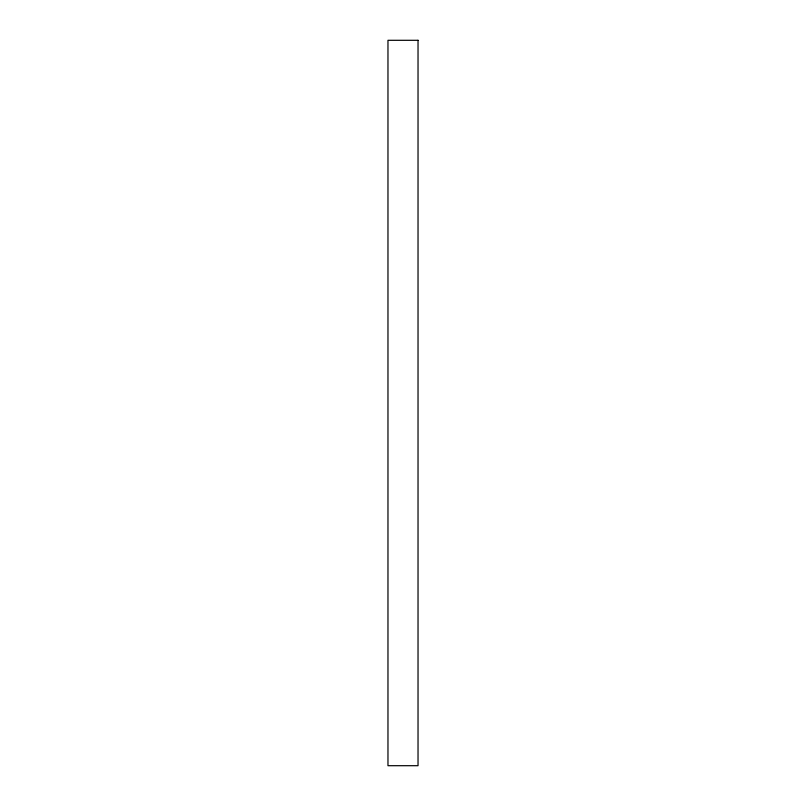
<?xml version="1.0" encoding="UTF-8"?>
<svg xmlns="http://www.w3.org/2000/svg" width="806" height="806" viewBox="0 0 806 806"><rect width="100%" height="100%" fill="white"/><g stroke="black" fill="none" stroke-linecap="round" stroke-linejoin="round"><path stroke-width="1.21" d="M418.032 40.3L387.968 40.3L387.968 765.7L418.032 765.7L418.032 40.3"/></g></svg>
